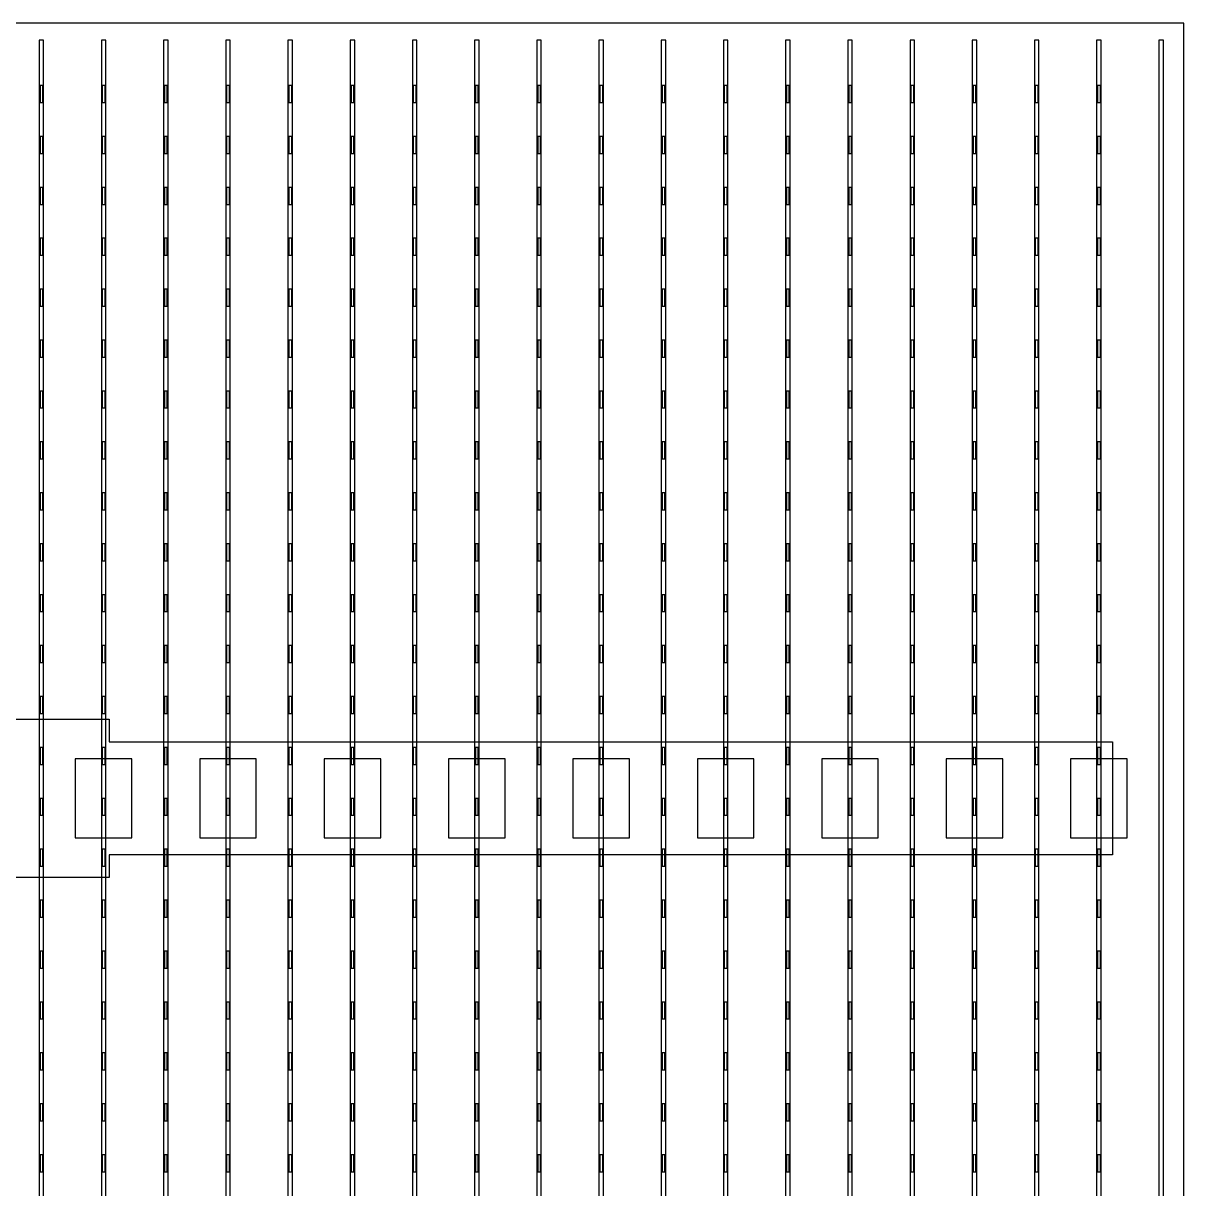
# Model space of a CAD drawing. Header units: millimetres. Extents: x -18 to 142, y -7 to 153.
# Drawn here: x 30.66 to 40.92, y 72.45 to 82.75 of the extents above; entities that cross this region are included whole.
import ezdxf

# ---------------------------------------------------------------- set-up
doc = ezdxf.new("R2010")
doc.units = ezdxf.units.MM
for name, color, linetype in [('BUSBARS', 3, 'Continuous'), ('CONTACT_PADS', 2, 'Continuous'), ('FINGERS', 1, 'Continuous'), ('INSULATION', 2, 'Continuous')]:
    doc.layers.add(name, color=color, linetype=linetype)

msp = doc.modelspace()

# ---------------------------------------------------------------- linework, layer by layer
at = {"layer": 'BUSBARS'}
msp.add_lwpolyline([(40.29, 76.4), (40.29, 75.4), (31.42, 75.4), (31.42, 75.2), (30.22, 75.2), (30.22, 75.4), (21.35, 75.4), (21.35, 76.4), (30.22, 76.4), (30.22, 76.6), (31.42, 76.6), (31.42, 76.4), (40.29, 76.4)], close=True, dxfattribs=at)
at = {"layer": 'CONTACT_PADS'}
for points in [[(30.833, 82.05), (30.833, 82.2), (30.808, 82.2), (30.808, 82.05), (30.833, 82.05)], [(31.383, 82.05), (31.383, 82.2), (31.358, 82.2), (31.358, 82.05), (31.383, 82.05)], [(31.933, 82.05), (31.933, 82.2), (31.908, 82.2), (31.908, 82.05), (31.933, 82.05)], [(32.483, 82.05), (32.483, 82.2), (32.458, 82.2), (32.458, 82.05), (32.483, 82.05)], [(33.033, 82.05), (33.033, 82.2), (33.008, 82.2), (33.008, 82.05), (33.033, 82.05)], [(33.583, 82.05), (33.583, 82.2), (33.558, 82.2), (33.558, 82.05), (33.583, 82.05)], [(34.133, 82.05), (34.133, 82.2), (34.108, 82.2), (34.108, 82.05), (34.133, 82.05)], [(34.683, 82.05), (34.683, 82.2), (34.658, 82.2), (34.658, 82.05), (34.683, 82.05)], [(35.233, 82.05), (35.233, 82.2), (35.208, 82.2), (35.208, 82.05), (35.233, 82.05)], [(35.783, 82.05), (35.783, 82.2), (35.758, 82.2), (35.758, 82.05), (35.783, 82.05)], [(36.333, 82.05), (36.333, 82.2), (36.308, 82.2), (36.308, 82.05), (36.333, 82.05)], [(36.883, 82.05), (36.883, 82.2), (36.858, 82.2), (36.858, 82.05), (36.883, 82.05)], [(37.433, 82.05), (37.433, 82.2), (37.408, 82.2), (37.408, 82.05), (37.433, 82.05)], [(37.983, 82.05), (37.983, 82.2), (37.958, 82.2), (37.958, 82.05), (37.983, 82.05)], [(38.533, 82.05), (38.533, 82.2), (38.508, 82.2), (38.508, 82.05), (38.533, 82.05)], [(39.083, 82.05), (39.083, 82.2), (39.058, 82.2), (39.058, 82.05), (39.083, 82.05)], [(39.633, 82.05), (39.633, 82.2), (39.608, 82.2), (39.608, 82.05), (39.633, 82.05)], [(40.183, 82.05), (40.183, 82.2), (40.158, 82.2), (40.158, 82.05), (40.183, 82.05)], [(30.833, 81.6), (30.833, 81.75), (30.808, 81.75), (30.808, 81.6), (30.833, 81.6)], [(31.383, 81.6), (31.383, 81.75), (31.358, 81.75), (31.358, 81.6), (31.383, 81.6)], [(31.933, 81.6), (31.933, 81.75), (31.908, 81.75), (31.908, 81.6), (31.933, 81.6)], [(32.483, 81.6), (32.483, 81.75), (32.458, 81.75), (32.458, 81.6), (32.483, 81.6)], [(33.033, 81.6), (33.033, 81.75), (33.008, 81.75), (33.008, 81.6), (33.033, 81.6)], [(33.583, 81.6), (33.583, 81.75), (33.558, 81.75), (33.558, 81.6), (33.583, 81.6)], [(34.133, 81.6), (34.133, 81.75), (34.108, 81.75), (34.108, 81.6), (34.133, 81.6)], [(34.683, 81.6), (34.683, 81.75), (34.658, 81.75), (34.658, 81.6), (34.683, 81.6)], [(35.233, 81.6), (35.233, 81.75), (35.208, 81.75), (35.208, 81.6), (35.233, 81.6)], [(35.783, 81.6), (35.783, 81.75), (35.758, 81.75), (35.758, 81.6), (35.783, 81.6)], [(36.333, 81.6), (36.333, 81.75), (36.308, 81.75), (36.308, 81.6), (36.333, 81.6)], [(36.883, 81.6), (36.883, 81.75), (36.858, 81.75), (36.858, 81.6), (36.883, 81.6)], [(37.433, 81.6), (37.433, 81.75), (37.408, 81.75), (37.408, 81.6), (37.433, 81.6)], [(37.983, 81.6), (37.983, 81.75), (37.958, 81.75), (37.958, 81.6), (37.983, 81.6)], [(38.533, 81.6), (38.533, 81.75), (38.508, 81.75), (38.508, 81.6), (38.533, 81.6)], [(39.083, 81.6), (39.083, 81.75), (39.058, 81.75), (39.058, 81.6), (39.083, 81.6)], [(39.633, 81.6), (39.633, 81.75), (39.608, 81.75), (39.608, 81.6), (39.633, 81.6)], [(40.183, 81.6), (40.183, 81.75), (40.158, 81.75), (40.158, 81.6), (40.183, 81.6)], [(30.833, 81.15), (30.833, 81.3), (30.808, 81.3), (30.808, 81.15), (30.833, 81.15)], [(31.383, 81.15), (31.383, 81.3), (31.358, 81.3), (31.358, 81.15), (31.383, 81.15)], [(31.933, 81.15), (31.933, 81.3), (31.908, 81.3), (31.908, 81.15), (31.933, 81.15)], [(32.483, 81.15), (32.483, 81.3), (32.458, 81.3), (32.458, 81.15), (32.483, 81.15)], [(33.033, 81.15), (33.033, 81.3), (33.008, 81.3), (33.008, 81.15), (33.033, 81.15)], [(33.583, 81.15), (33.583, 81.3), (33.558, 81.3), (33.558, 81.15), (33.583, 81.15)], [(34.133, 81.15), (34.133, 81.3), (34.108, 81.3), (34.108, 81.15), (34.133, 81.15)], [(34.683, 81.15), (34.683, 81.3), (34.658, 81.3), (34.658, 81.15), (34.683, 81.15)], [(35.233, 81.15), (35.233, 81.3), (35.208, 81.3), (35.208, 81.15), (35.233, 81.15)], [(35.783, 81.15), (35.783, 81.3), (35.758, 81.3), (35.758, 81.15), (35.783, 81.15)], [(36.333, 81.15), (36.333, 81.3), (36.308, 81.3), (36.308, 81.15), (36.333, 81.15)], [(36.883, 81.15), (36.883, 81.3), (36.858, 81.3), (36.858, 81.15), (36.883, 81.15)], [(37.433, 81.15), (37.433, 81.3), (37.408, 81.3), (37.408, 81.15), (37.433, 81.15)], [(37.983, 81.15), (37.983, 81.3), (37.958, 81.3), (37.958, 81.15), (37.983, 81.15)], [(38.533, 81.15), (38.533, 81.3), (38.508, 81.3), (38.508, 81.15), (38.533, 81.15)], [(39.083, 81.15), (39.083, 81.3), (39.058, 81.3), (39.058, 81.15), (39.083, 81.15)], [(39.633, 81.15), (39.633, 81.3), (39.608, 81.3), (39.608, 81.15), (39.633, 81.15)], [(40.183, 81.15), (40.183, 81.3), (40.158, 81.3), (40.158, 81.15), (40.183, 81.15)], [(30.833, 80.7), (30.833, 80.85), (30.808, 80.85), (30.808, 80.7), (30.833, 80.7)], [(31.383, 80.7), (31.383, 80.85), (31.358, 80.85), (31.358, 80.7), (31.383, 80.7)], [(31.933, 80.7), (31.933, 80.85), (31.908, 80.85), (31.908, 80.7), (31.933, 80.7)], [(32.483, 80.7), (32.483, 80.85), (32.458, 80.85), (32.458, 80.7), (32.483, 80.7)], [(33.033, 80.7), (33.033, 80.85), (33.008, 80.85), (33.008, 80.7), (33.033, 80.7)], [(33.583, 80.7), (33.583, 80.85), (33.558, 80.85), (33.558, 80.7), (33.583, 80.7)], [(34.133, 80.7), (34.133, 80.85), (34.108, 80.85), (34.108, 80.7), (34.133, 80.7)], [(34.683, 80.7), (34.683, 80.85), (34.658, 80.85), (34.658, 80.7), (34.683, 80.7)], [(35.233, 80.7), (35.233, 80.85), (35.208, 80.85), (35.208, 80.7), (35.233, 80.7)], [(35.783, 80.7), (35.783, 80.85), (35.758, 80.85), (35.758, 80.7), (35.783, 80.7)], [(36.333, 80.7), (36.333, 80.85), (36.308, 80.85), (36.308, 80.7), (36.333, 80.7)], [(36.883, 80.7), (36.883, 80.85), (36.858, 80.85), (36.858, 80.7), (36.883, 80.7)], [(37.433, 80.7), (37.433, 80.85), (37.408, 80.85), (37.408, 80.7), (37.433, 80.7)], [(37.983, 80.7), (37.983, 80.85), (37.958, 80.85), (37.958, 80.7), (37.983, 80.7)], [(38.533, 80.7), (38.533, 80.85), (38.508, 80.85), (38.508, 80.7), (38.533, 80.7)], [(39.083, 80.7), (39.083, 80.85), (39.058, 80.85), (39.058, 80.7), (39.083, 80.7)], [(39.633, 80.7), (39.633, 80.85), (39.608, 80.85), (39.608, 80.7), (39.633, 80.7)], [(40.183, 80.7), (40.183, 80.85), (40.158, 80.85), (40.158, 80.7), (40.183, 80.7)], [(30.833, 80.25), (30.833, 80.4), (30.808, 80.4), (30.808, 80.25), (30.833, 80.25)], [(31.383, 80.25), (31.383, 80.4), (31.358, 80.4), (31.358, 80.25), (31.383, 80.25)], [(31.933, 80.25), (31.933, 80.4), (31.908, 80.4), (31.908, 80.25), (31.933, 80.25)], [(32.483, 80.25), (32.483, 80.4), (32.458, 80.4), (32.458, 80.25), (32.483, 80.25)], [(33.033, 80.25), (33.033, 80.4), (33.008, 80.4), (33.008, 80.25), (33.033, 80.25)], [(33.583, 80.25), (33.583, 80.4), (33.558, 80.4), (33.558, 80.25), (33.583, 80.25)], [(34.133, 80.25), (34.133, 80.4), (34.108, 80.4), (34.108, 80.25), (34.133, 80.25)], [(34.683, 80.25), (34.683, 80.4), (34.658, 80.4), (34.658, 80.25), (34.683, 80.25)], [(35.233, 80.25), (35.233, 80.4), (35.208, 80.4), (35.208, 80.25), (35.233, 80.25)], [(35.783, 80.25), (35.783, 80.4), (35.758, 80.4), (35.758, 80.25), (35.783, 80.25)], [(36.333, 80.25), (36.333, 80.4), (36.308, 80.4), (36.308, 80.25), (36.333, 80.25)], [(36.883, 80.25), (36.883, 80.4), (36.858, 80.4), (36.858, 80.25), (36.883, 80.25)], [(37.433, 80.25), (37.433, 80.4), (37.408, 80.4), (37.408, 80.25), (37.433, 80.25)], [(37.983, 80.25), (37.983, 80.4), (37.958, 80.4), (37.958, 80.25), (37.983, 80.25)], [(38.533, 80.25), (38.533, 80.4), (38.508, 80.4), (38.508, 80.25), (38.533, 80.25)], [(39.083, 80.25), (39.083, 80.4), (39.058, 80.4), (39.058, 80.25), (39.083, 80.25)], [(39.633, 80.25), (39.633, 80.4), (39.608, 80.4), (39.608, 80.25), (39.633, 80.25)], [(40.183, 80.25), (40.183, 80.4), (40.158, 80.4), (40.158, 80.25), (40.183, 80.25)], [(30.833, 79.8), (30.833, 79.95), (30.808, 79.95), (30.808, 79.8), (30.833, 79.8)], [(31.383, 79.8), (31.383, 79.95), (31.358, 79.95), (31.358, 79.8), (31.383, 79.8)], [(31.933, 79.8), (31.933, 79.95), (31.908, 79.95), (31.908, 79.8), (31.933, 79.8)], [(32.483, 79.8), (32.483, 79.95), (32.458, 79.95), (32.458, 79.8), (32.483, 79.8)], [(33.033, 79.8), (33.033, 79.95), (33.008, 79.95), (33.008, 79.8), (33.033, 79.8)], [(33.583, 79.8), (33.583, 79.95), (33.558, 79.95), (33.558, 79.8), (33.583, 79.8)], [(34.133, 79.8), (34.133, 79.95), (34.108, 79.95), (34.108, 79.8), (34.133, 79.8)], [(34.683, 79.8), (34.683, 79.95), (34.658, 79.95), (34.658, 79.8), (34.683, 79.8)], [(35.233, 79.8), (35.233, 79.95), (35.208, 79.95), (35.208, 79.8), (35.233, 79.8)], [(35.783, 79.8), (35.783, 79.95), (35.758, 79.95), (35.758, 79.8), (35.783, 79.8)], [(36.333, 79.8), (36.333, 79.95), (36.308, 79.95), (36.308, 79.8), (36.333, 79.8)], [(36.883, 79.8), (36.883, 79.95), (36.858, 79.95), (36.858, 79.8), (36.883, 79.8)], [(37.433, 79.8), (37.433, 79.95), (37.408, 79.95), (37.408, 79.8), (37.433, 79.8)], [(37.983, 79.8), (37.983, 79.95), (37.958, 79.95), (37.958, 79.8), (37.983, 79.8)], [(38.533, 79.8), (38.533, 79.95), (38.508, 79.95), (38.508, 79.8), (38.533, 79.8)], [(39.083, 79.8), (39.083, 79.95), (39.058, 79.95), (39.058, 79.8), (39.083, 79.8)], [(39.633, 79.8), (39.633, 79.95), (39.608, 79.95), (39.608, 79.8), (39.633, 79.8)], [(40.183, 79.8), (40.183, 79.95), (40.158, 79.95), (40.158, 79.8), (40.183, 79.8)], [(30.833, 79.35), (30.833, 79.5), (30.808, 79.5), (30.808, 79.35), (30.833, 79.35)], [(31.383, 79.35), (31.383, 79.5), (31.358, 79.5), (31.358, 79.35), (31.383, 79.35)], [(31.933, 79.35), (31.933, 79.5), (31.908, 79.5), (31.908, 79.35), (31.933, 79.35)], [(32.483, 79.35), (32.483, 79.5), (32.458, 79.5), (32.458, 79.35), (32.483, 79.35)], [(33.033, 79.35), (33.033, 79.5), (33.008, 79.5), (33.008, 79.35), (33.033, 79.35)], [(33.583, 79.35), (33.583, 79.5), (33.558, 79.5), (33.558, 79.35), (33.583, 79.35)], [(34.133, 79.35), (34.133, 79.5), (34.108, 79.5), (34.108, 79.35), (34.133, 79.35)], [(34.683, 79.35), (34.683, 79.5), (34.658, 79.5), (34.658, 79.35), (34.683, 79.35)], [(35.233, 79.35), (35.233, 79.5), (35.208, 79.5), (35.208, 79.35), (35.233, 79.35)], [(35.783, 79.35), (35.783, 79.5), (35.758, 79.5), (35.758, 79.35), (35.783, 79.35)], [(36.333, 79.35), (36.333, 79.5), (36.308, 79.5), (36.308, 79.35), (36.333, 79.35)], [(36.883, 79.35), (36.883, 79.5), (36.858, 79.5), (36.858, 79.35), (36.883, 79.35)], [(37.433, 79.35), (37.433, 79.5), (37.408, 79.5), (37.408, 79.35), (37.433, 79.35)], [(37.983, 79.35), (37.983, 79.5), (37.958, 79.5), (37.958, 79.35), (37.983, 79.35)], [(38.533, 79.35), (38.533, 79.5), (38.508, 79.5), (38.508, 79.35), (38.533, 79.35)], [(39.083, 79.35), (39.083, 79.5), (39.058, 79.5), (39.058, 79.35), (39.083, 79.35)], [(39.633, 79.35), (39.633, 79.5), (39.608, 79.5), (39.608, 79.35), (39.633, 79.35)], [(40.183, 79.35), (40.183, 79.5), (40.158, 79.5), (40.158, 79.35), (40.183, 79.35)], [(30.833, 78.9), (30.833, 79.05), (30.808, 79.05), (30.808, 78.9), (30.833, 78.9)], [(31.383, 78.9), (31.383, 79.05), (31.358, 79.05), (31.358, 78.9), (31.383, 78.9)], [(31.933, 78.9), (31.933, 79.05), (31.908, 79.05), (31.908, 78.9), (31.933, 78.9)], [(32.483, 78.9), (32.483, 79.05), (32.458, 79.05), (32.458, 78.9), (32.483, 78.9)], [(33.033, 78.9), (33.033, 79.05), (33.008, 79.05), (33.008, 78.9), (33.033, 78.9)], [(33.583, 78.9), (33.583, 79.05), (33.558, 79.05), (33.558, 78.9), (33.583, 78.9)], [(34.133, 78.9), (34.133, 79.05), (34.108, 79.05), (34.108, 78.9), (34.133, 78.9)], [(34.683, 78.9), (34.683, 79.05), (34.658, 79.05), (34.658, 78.9), (34.683, 78.9)], [(35.233, 78.9), (35.233, 79.05), (35.208, 79.05), (35.208, 78.9), (35.233, 78.9)], [(35.783, 78.9), (35.783, 79.05), (35.758, 79.05), (35.758, 78.9), (35.783, 78.9)], [(36.333, 78.9), (36.333, 79.05), (36.308, 79.05), (36.308, 78.9), (36.333, 78.9)], [(36.883, 78.9), (36.883, 79.05), (36.858, 79.05), (36.858, 78.9), (36.883, 78.9)], [(37.433, 78.9), (37.433, 79.05), (37.408, 79.05), (37.408, 78.9), (37.433, 78.9)], [(37.983, 78.9), (37.983, 79.05), (37.958, 79.05), (37.958, 78.9), (37.983, 78.9)], [(38.533, 78.9), (38.533, 79.05), (38.508, 79.05), (38.508, 78.9), (38.533, 78.9)], [(39.083, 78.9), (39.083, 79.05), (39.058, 79.05), (39.058, 78.9), (39.083, 78.9)], [(39.633, 78.9), (39.633, 79.05), (39.608, 79.05), (39.608, 78.9), (39.633, 78.9)], [(40.183, 78.9), (40.183, 79.05), (40.158, 79.05), (40.158, 78.9), (40.183, 78.9)], [(30.833, 78.45), (30.833, 78.6), (30.808, 78.6), (30.808, 78.45), (30.833, 78.45)], [(31.383, 78.45), (31.383, 78.6), (31.358, 78.6), (31.358, 78.45), (31.383, 78.45)], [(31.933, 78.45), (31.933, 78.6), (31.908, 78.6), (31.908, 78.45), (31.933, 78.45)], [(32.483, 78.45), (32.483, 78.6), (32.458, 78.6), (32.458, 78.45), (32.483, 78.45)], [(33.033, 78.45), (33.033, 78.6), (33.008, 78.6), (33.008, 78.45), (33.033, 78.45)], [(33.583, 78.45), (33.583, 78.6), (33.558, 78.6), (33.558, 78.45), (33.583, 78.45)], [(34.133, 78.45), (34.133, 78.6), (34.108, 78.6), (34.108, 78.45), (34.133, 78.45)], [(34.683, 78.45), (34.683, 78.6), (34.658, 78.6), (34.658, 78.45), (34.683, 78.45)], [(35.233, 78.45), (35.233, 78.6), (35.208, 78.6), (35.208, 78.45), (35.233, 78.45)], [(35.783, 78.45), (35.783, 78.6), (35.758, 78.6), (35.758, 78.45), (35.783, 78.45)], [(36.333, 78.45), (36.333, 78.6), (36.308, 78.6), (36.308, 78.45), (36.333, 78.45)], [(36.883, 78.45), (36.883, 78.6), (36.858, 78.6), (36.858, 78.45), (36.883, 78.45)], [(37.433, 78.45), (37.433, 78.6), (37.408, 78.6), (37.408, 78.45), (37.433, 78.45)], [(37.983, 78.45), (37.983, 78.6), (37.958, 78.6), (37.958, 78.45), (37.983, 78.45)], [(38.533, 78.45), (38.533, 78.6), (38.508, 78.6), (38.508, 78.45), (38.533, 78.45)], [(39.083, 78.45), (39.083, 78.6), (39.058, 78.6), (39.058, 78.45), (39.083, 78.45)], [(39.633, 78.45), (39.633, 78.6), (39.608, 78.6), (39.608, 78.45), (39.633, 78.45)], [(40.183, 78.45), (40.183, 78.6), (40.158, 78.6), (40.158, 78.45), (40.183, 78.45)], [(30.833, 78), (30.833, 78.15), (30.808, 78.15), (30.808, 78), (30.833, 78)], [(31.383, 78), (31.383, 78.15), (31.358, 78.15), (31.358, 78), (31.383, 78)], [(31.933, 78), (31.933, 78.15), (31.908, 78.15), (31.908, 78), (31.933, 78)], [(32.483, 78), (32.483, 78.15), (32.458, 78.15), (32.458, 78), (32.483, 78)], [(33.033, 78), (33.033, 78.15), (33.008, 78.15), (33.008, 78), (33.033, 78)], [(33.583, 78), (33.583, 78.15), (33.558, 78.15), (33.558, 78), (33.583, 78)], [(34.133, 78), (34.133, 78.15), (34.108, 78.15), (34.108, 78), (34.133, 78)], [(34.683, 78), (34.683, 78.15), (34.658, 78.15), (34.658, 78), (34.683, 78)], [(35.233, 78), (35.233, 78.15), (35.208, 78.15), (35.208, 78), (35.233, 78)], [(35.783, 78), (35.783, 78.15), (35.758, 78.15), (35.758, 78), (35.783, 78)], [(36.333, 78), (36.333, 78.15), (36.308, 78.15), (36.308, 78), (36.333, 78)], [(36.883, 78), (36.883, 78.15), (36.858, 78.15), (36.858, 78), (36.883, 78)], [(37.433, 78), (37.433, 78.15), (37.408, 78.15), (37.408, 78), (37.433, 78)], [(37.983, 78), (37.983, 78.15), (37.958, 78.15), (37.958, 78), (37.983, 78)], [(38.533, 78), (38.533, 78.15), (38.508, 78.15), (38.508, 78), (38.533, 78)], [(39.083, 78), (39.083, 78.15), (39.058, 78.15), (39.058, 78), (39.083, 78)], [(39.633, 78), (39.633, 78.15), (39.608, 78.15), (39.608, 78), (39.633, 78)], [(40.183, 78), (40.183, 78.15), (40.158, 78.15), (40.158, 78), (40.183, 78)], [(30.833, 77.55), (30.833, 77.7), (30.808, 77.7), (30.808, 77.55), (30.833, 77.55)], [(31.383, 77.55), (31.383, 77.7), (31.358, 77.7), (31.358, 77.55), (31.383, 77.55)], [(31.933, 77.55), (31.933, 77.7), (31.908, 77.7), (31.908, 77.55), (31.933, 77.55)], [(32.483, 77.55), (32.483, 77.7), (32.458, 77.7), (32.458, 77.55), (32.483, 77.55)], [(33.033, 77.55), (33.033, 77.7), (33.008, 77.7), (33.008, 77.55), (33.033, 77.55)], [(33.583, 77.55), (33.583, 77.7), (33.558, 77.7), (33.558, 77.55), (33.583, 77.55)], [(34.133, 77.55), (34.133, 77.7), (34.108, 77.7), (34.108, 77.55), (34.133, 77.55)], [(34.683, 77.55), (34.683, 77.7), (34.658, 77.7), (34.658, 77.55), (34.683, 77.55)], [(35.233, 77.55), (35.233, 77.7), (35.208, 77.7), (35.208, 77.55), (35.233, 77.55)], [(35.783, 77.55), (35.783, 77.7), (35.758, 77.7), (35.758, 77.55), (35.783, 77.55)], [(36.333, 77.55), (36.333, 77.7), (36.308, 77.7), (36.308, 77.55), (36.333, 77.55)], [(36.883, 77.55), (36.883, 77.7), (36.858, 77.7), (36.858, 77.55), (36.883, 77.55)], [(37.433, 77.55), (37.433, 77.7), (37.408, 77.7), (37.408, 77.55), (37.433, 77.55)], [(37.983, 77.55), (37.983, 77.7), (37.958, 77.7), (37.958, 77.55), (37.983, 77.55)], [(38.533, 77.55), (38.533, 77.7), (38.508, 77.7), (38.508, 77.55), (38.533, 77.55)], [(39.083, 77.55), (39.083, 77.7), (39.058, 77.7), (39.058, 77.55), (39.083, 77.55)], [(39.633, 77.55), (39.633, 77.7), (39.608, 77.7), (39.608, 77.55), (39.633, 77.55)], [(40.183, 77.55), (40.183, 77.7), (40.158, 77.7), (40.158, 77.55), (40.183, 77.55)], [(30.833, 77.1), (30.833, 77.25), (30.808, 77.25), (30.808, 77.1), (30.833, 77.1)], [(31.383, 77.1), (31.383, 77.25), (31.358, 77.25), (31.358, 77.1), (31.383, 77.1)], [(31.933, 77.1), (31.933, 77.25), (31.908, 77.25), (31.908, 77.1), (31.933, 77.1)], [(32.483, 77.1), (32.483, 77.25), (32.458, 77.25), (32.458, 77.1), (32.483, 77.1)], [(33.033, 77.1), (33.033, 77.25), (33.008, 77.25), (33.008, 77.1), (33.033, 77.1)], [(33.583, 77.1), (33.583, 77.25), (33.558, 77.25), (33.558, 77.1), (33.583, 77.1)], [(34.133, 77.1), (34.133, 77.25), (34.108, 77.25), (34.108, 77.1), (34.133, 77.1)], [(34.683, 77.1), (34.683, 77.25), (34.658, 77.25), (34.658, 77.1), (34.683, 77.1)], [(35.233, 77.1), (35.233, 77.25), (35.208, 77.25), (35.208, 77.1), (35.233, 77.1)], [(35.783, 77.1), (35.783, 77.25), (35.758, 77.25), (35.758, 77.1), (35.783, 77.1)], [(36.333, 77.1), (36.333, 77.25), (36.308, 77.25), (36.308, 77.1), (36.333, 77.1)], [(36.883, 77.1), (36.883, 77.25), (36.858, 77.25), (36.858, 77.1), (36.883, 77.1)], [(37.433, 77.1), (37.433, 77.25), (37.408, 77.25), (37.408, 77.1), (37.433, 77.1)], [(37.983, 77.1), (37.983, 77.25), (37.958, 77.25), (37.958, 77.1), (37.983, 77.1)], [(38.533, 77.1), (38.533, 77.25), (38.508, 77.25), (38.508, 77.1), (38.533, 77.1)], [(39.083, 77.1), (39.083, 77.25), (39.058, 77.25), (39.058, 77.1), (39.083, 77.1)], [(39.633, 77.1), (39.633, 77.25), (39.608, 77.25), (39.608, 77.1), (39.633, 77.1)], [(40.183, 77.1), (40.183, 77.25), (40.158, 77.25), (40.158, 77.1), (40.183, 77.1)], [(30.833, 76.65), (30.833, 76.8), (30.808, 76.8), (30.808, 76.65), (30.833, 76.65)], [(31.383, 76.65), (31.383, 76.8), (31.358, 76.8), (31.358, 76.65), (31.383, 76.65)], [(31.933, 76.65), (31.933, 76.8), (31.908, 76.8), (31.908, 76.65), (31.933, 76.65)], [(32.483, 76.65), (32.483, 76.8), (32.458, 76.8), (32.458, 76.65), (32.483, 76.65)], [(33.033, 76.65), (33.033, 76.8), (33.008, 76.8), (33.008, 76.65), (33.033, 76.65)], [(33.583, 76.65), (33.583, 76.8), (33.558, 76.8), (33.558, 76.65), (33.583, 76.65)], [(34.133, 76.65), (34.133, 76.8), (34.108, 76.8), (34.108, 76.65), (34.133, 76.65)], [(34.683, 76.65), (34.683, 76.8), (34.658, 76.8), (34.658, 76.65), (34.683, 76.65)], [(35.233, 76.65), (35.233, 76.8), (35.208, 76.8), (35.208, 76.65), (35.233, 76.65)], [(35.783, 76.65), (35.783, 76.8), (35.758, 76.8), (35.758, 76.65), (35.783, 76.65)], [(36.333, 76.65), (36.333, 76.8), (36.308, 76.8), (36.308, 76.65), (36.333, 76.65)], [(36.883, 76.65), (36.883, 76.8), (36.858, 76.8), (36.858, 76.65), (36.883, 76.65)], [(37.433, 76.65), (37.433, 76.8), (37.408, 76.8), (37.408, 76.65), (37.433, 76.65)], [(37.983, 76.65), (37.983, 76.8), (37.958, 76.8), (37.958, 76.65), (37.983, 76.65)], [(38.533, 76.65), (38.533, 76.8), (38.508, 76.8), (38.508, 76.65), (38.533, 76.65)], [(39.083, 76.65), (39.083, 76.8), (39.058, 76.8), (39.058, 76.65), (39.083, 76.65)], [(39.633, 76.65), (39.633, 76.8), (39.608, 76.8), (39.608, 76.65), (39.633, 76.65)], [(40.183, 76.65), (40.183, 76.8), (40.158, 76.8), (40.158, 76.65), (40.183, 76.65)], [(30.833, 76.2), (30.833, 76.35), (30.808, 76.35), (30.808, 76.2), (30.833, 76.2)], [(31.383, 76.2), (31.383, 76.35), (31.358, 76.35), (31.358, 76.2), (31.383, 76.2)], [(31.933, 76.2), (31.933, 76.35), (31.908, 76.35), (31.908, 76.2), (31.933, 76.2)], [(32.483, 76.2), (32.483, 76.35), (32.458, 76.35), (32.458, 76.2), (32.483, 76.2)], [(33.033, 76.2), (33.033, 76.35), (33.008, 76.35), (33.008, 76.2), (33.033, 76.2)], [(33.583, 76.2), (33.583, 76.35), (33.558, 76.35), (33.558, 76.2), (33.583, 76.2)], [(34.133, 76.2), (34.133, 76.35), (34.108, 76.35), (34.108, 76.2), (34.133, 76.2)], [(34.683, 76.2), (34.683, 76.35), (34.658, 76.35), (34.658, 76.2), (34.683, 76.2)], [(35.233, 76.2), (35.233, 76.35), (35.208, 76.35), (35.208, 76.2), (35.233, 76.2)], [(35.783, 76.2), (35.783, 76.35), (35.758, 76.35), (35.758, 76.2), (35.783, 76.2)], [(36.333, 76.2), (36.333, 76.35), (36.308, 76.35), (36.308, 76.2), (36.333, 76.2)], [(36.883, 76.2), (36.883, 76.35), (36.858, 76.35), (36.858, 76.2), (36.883, 76.2)], [(37.433, 76.2), (37.433, 76.35), (37.408, 76.35), (37.408, 76.2), (37.433, 76.2)], [(37.983, 76.2), (37.983, 76.35), (37.958, 76.35), (37.958, 76.2), (37.983, 76.2)], [(38.533, 76.2), (38.533, 76.35), (38.508, 76.35), (38.508, 76.2), (38.533, 76.2)], [(39.083, 76.2), (39.083, 76.35), (39.058, 76.35), (39.058, 76.2), (39.083, 76.2)], [(39.633, 76.2), (39.633, 76.35), (39.608, 76.35), (39.608, 76.2), (39.633, 76.2)], [(40.183, 76.2), (40.183, 76.35), (40.158, 76.35), (40.158, 76.2), (40.183, 76.2)], [(30.833, 75.75), (30.833, 75.9), (30.808, 75.9), (30.808, 75.75), (30.833, 75.75)], [(31.383, 75.75), (31.383, 75.9), (31.358, 75.9), (31.358, 75.75), (31.383, 75.75)], [(31.933, 75.75), (31.933, 75.9), (31.908, 75.9), (31.908, 75.75), (31.933, 75.75)], [(32.483, 75.75), (32.483, 75.9), (32.458, 75.9), (32.458, 75.75), (32.483, 75.75)], [(33.033, 75.75), (33.033, 75.9), (33.008, 75.9), (33.008, 75.75), (33.033, 75.75)], [(33.583, 75.75), (33.583, 75.9), (33.558, 75.9), (33.558, 75.75), (33.583, 75.75)], [(34.133, 75.75), (34.133, 75.9), (34.108, 75.9), (34.108, 75.75), (34.133, 75.75)], [(34.683, 75.75), (34.683, 75.9), (34.658, 75.9), (34.658, 75.75), (34.683, 75.75)], [(35.233, 75.75), (35.233, 75.9), (35.208, 75.9), (35.208, 75.75), (35.233, 75.75)], [(35.783, 75.75), (35.783, 75.9), (35.758, 75.9), (35.758, 75.75), (35.783, 75.75)], [(36.333, 75.75), (36.333, 75.9), (36.308, 75.9), (36.308, 75.75), (36.333, 75.75)], [(36.883, 75.75), (36.883, 75.9), (36.858, 75.9), (36.858, 75.75), (36.883, 75.75)], [(37.433, 75.75), (37.433, 75.9), (37.408, 75.9), (37.408, 75.75), (37.433, 75.75)], [(37.983, 75.75), (37.983, 75.9), (37.958, 75.9), (37.958, 75.75), (37.983, 75.75)], [(38.533, 75.75), (38.533, 75.9), (38.508, 75.9), (38.508, 75.75), (38.533, 75.75)], [(39.083, 75.75), (39.083, 75.9), (39.058, 75.9), (39.058, 75.75), (39.083, 75.75)], [(39.633, 75.75), (39.633, 75.9), (39.608, 75.9), (39.608, 75.75), (39.633, 75.75)], [(40.183, 75.75), (40.183, 75.9), (40.158, 75.9), (40.158, 75.75), (40.183, 75.75)], [(30.833, 75.3), (30.833, 75.45), (30.808, 75.45), (30.808, 75.3), (30.833, 75.3)], [(31.383, 75.3), (31.383, 75.45), (31.358, 75.45), (31.358, 75.3), (31.383, 75.3)], [(31.933, 75.3), (31.933, 75.45), (31.908, 75.45), (31.908, 75.3), (31.933, 75.3)], [(32.483, 75.3), (32.483, 75.45), (32.458, 75.45), (32.458, 75.3), (32.483, 75.3)], [(33.033, 75.3), (33.033, 75.45), (33.008, 75.45), (33.008, 75.3), (33.033, 75.3)], [(33.583, 75.3), (33.583, 75.45), (33.558, 75.45), (33.558, 75.3), (33.583, 75.3)], [(34.133, 75.3), (34.133, 75.45), (34.108, 75.45), (34.108, 75.3), (34.133, 75.3)], [(34.683, 75.3), (34.683, 75.45), (34.658, 75.45), (34.658, 75.3), (34.683, 75.3)], [(35.233, 75.3), (35.233, 75.45), (35.208, 75.45), (35.208, 75.3), (35.233, 75.3)], [(35.783, 75.3), (35.783, 75.45), (35.758, 75.45), (35.758, 75.3), (35.783, 75.3)], [(36.333, 75.3), (36.333, 75.45), (36.308, 75.45), (36.308, 75.3), (36.333, 75.3)], [(36.883, 75.3), (36.883, 75.45), (36.858, 75.45), (36.858, 75.3), (36.883, 75.3)], [(37.433, 75.3), (37.433, 75.45), (37.408, 75.45), (37.408, 75.3), (37.433, 75.3)], [(37.983, 75.3), (37.983, 75.45), (37.958, 75.45), (37.958, 75.3), (37.983, 75.3)], [(38.533, 75.3), (38.533, 75.45), (38.508, 75.45), (38.508, 75.3), (38.533, 75.3)], [(39.083, 75.3), (39.083, 75.45), (39.058, 75.45), (39.058, 75.3), (39.083, 75.3)], [(39.633, 75.3), (39.633, 75.45), (39.608, 75.45), (39.608, 75.3), (39.633, 75.3)], [(40.183, 75.3), (40.183, 75.45), (40.158, 75.45), (40.158, 75.3), (40.183, 75.3)], [(30.833, 74.85), (30.833, 75), (30.808, 75), (30.808, 74.85), (30.833, 74.85)], [(31.383, 74.85), (31.383, 75), (31.358, 75), (31.358, 74.85), (31.383, 74.85)], [(31.933, 74.85), (31.933, 75), (31.908, 75), (31.908, 74.85), (31.933, 74.85)], [(32.483, 74.85), (32.483, 75), (32.458, 75), (32.458, 74.85), (32.483, 74.85)], [(33.033, 74.85), (33.033, 75), (33.008, 75), (33.008, 74.85), (33.033, 74.85)], [(33.583, 74.85), (33.583, 75), (33.558, 75), (33.558, 74.85), (33.583, 74.85)], [(34.133, 74.85), (34.133, 75), (34.108, 75), (34.108, 74.85), (34.133, 74.85)], [(34.683, 74.85), (34.683, 75), (34.658, 75), (34.658, 74.85), (34.683, 74.85)], [(35.233, 74.85), (35.233, 75), (35.208, 75), (35.208, 74.85), (35.233, 74.85)], [(35.783, 74.85), (35.783, 75), (35.758, 75), (35.758, 74.85), (35.783, 74.85)], [(36.333, 74.85), (36.333, 75), (36.308, 75), (36.308, 74.85), (36.333, 74.85)], [(36.883, 74.85), (36.883, 75), (36.858, 75), (36.858, 74.85), (36.883, 74.85)], [(37.433, 74.85), (37.433, 75), (37.408, 75), (37.408, 74.85), (37.433, 74.85)], [(37.983, 74.85), (37.983, 75), (37.958, 75), (37.958, 74.85), (37.983, 74.85)], [(38.533, 74.85), (38.533, 75), (38.508, 75), (38.508, 74.85), (38.533, 74.85)], [(39.083, 74.85), (39.083, 75), (39.058, 75), (39.058, 74.85), (39.083, 74.85)], [(39.633, 74.85), (39.633, 75), (39.608, 75), (39.608, 74.85), (39.633, 74.85)], [(40.183, 74.85), (40.183, 75), (40.158, 75), (40.158, 74.85), (40.183, 74.85)], [(30.833, 74.4), (30.833, 74.55), (30.808, 74.55), (30.808, 74.4), (30.833, 74.4)], [(31.383, 74.4), (31.383, 74.55), (31.358, 74.55), (31.358, 74.4), (31.383, 74.4)], [(31.933, 74.4), (31.933, 74.55), (31.908, 74.55), (31.908, 74.4), (31.933, 74.4)], [(32.483, 74.4), (32.483, 74.55), (32.458, 74.55), (32.458, 74.4), (32.483, 74.4)], [(33.033, 74.4), (33.033, 74.55), (33.008, 74.55), (33.008, 74.4), (33.033, 74.4)], [(33.583, 74.4), (33.583, 74.55), (33.558, 74.55), (33.558, 74.4), (33.583, 74.4)], [(34.133, 74.4), (34.133, 74.55), (34.108, 74.55), (34.108, 74.4), (34.133, 74.4)], [(34.683, 74.4), (34.683, 74.55), (34.658, 74.55), (34.658, 74.4), (34.683, 74.4)], [(35.233, 74.4), (35.233, 74.55), (35.208, 74.55), (35.208, 74.4), (35.233, 74.4)], [(35.783, 74.4), (35.783, 74.55), (35.758, 74.55), (35.758, 74.4), (35.783, 74.4)], [(36.333, 74.4), (36.333, 74.55), (36.308, 74.55), (36.308, 74.4), (36.333, 74.4)], [(36.883, 74.4), (36.883, 74.55), (36.858, 74.55), (36.858, 74.4), (36.883, 74.4)], [(37.433, 74.4), (37.433, 74.55), (37.408, 74.55), (37.408, 74.4), (37.433, 74.4)], [(37.983, 74.4), (37.983, 74.55), (37.958, 74.55), (37.958, 74.4), (37.983, 74.4)], [(38.533, 74.4), (38.533, 74.55), (38.508, 74.55), (38.508, 74.4), (38.533, 74.4)], [(39.083, 74.4), (39.083, 74.55), (39.058, 74.55), (39.058, 74.4), (39.083, 74.4)], [(39.633, 74.4), (39.633, 74.55), (39.608, 74.55), (39.608, 74.4), (39.633, 74.4)], [(40.183, 74.4), (40.183, 74.55), (40.158, 74.55), (40.158, 74.4), (40.183, 74.4)], [(30.833, 73.95), (30.833, 74.1), (30.808, 74.1), (30.808, 73.95), (30.833, 73.95)], [(31.383, 73.95), (31.383, 74.1), (31.358, 74.1), (31.358, 73.95), (31.383, 73.95)], [(31.933, 73.95), (31.933, 74.1), (31.908, 74.1), (31.908, 73.95), (31.933, 73.95)], [(32.483, 73.95), (32.483, 74.1), (32.458, 74.1), (32.458, 73.95), (32.483, 73.95)], [(33.033, 73.95), (33.033, 74.1), (33.008, 74.1), (33.008, 73.95), (33.033, 73.95)], [(33.583, 73.95), (33.583, 74.1), (33.558, 74.1), (33.558, 73.95), (33.583, 73.95)], [(34.133, 73.95), (34.133, 74.1), (34.108, 74.1), (34.108, 73.95), (34.133, 73.95)], [(34.683, 73.95), (34.683, 74.1), (34.658, 74.1), (34.658, 73.95), (34.683, 73.95)], [(35.233, 73.95), (35.233, 74.1), (35.208, 74.1), (35.208, 73.95), (35.233, 73.95)], [(35.783, 73.95), (35.783, 74.1), (35.758, 74.1), (35.758, 73.95), (35.783, 73.95)], [(36.333, 73.95), (36.333, 74.1), (36.308, 74.1), (36.308, 73.95), (36.333, 73.95)], [(36.883, 73.95), (36.883, 74.1), (36.858, 74.1), (36.858, 73.95), (36.883, 73.95)], [(37.433, 73.95), (37.433, 74.1), (37.408, 74.1), (37.408, 73.95), (37.433, 73.95)], [(37.983, 73.95), (37.983, 74.1), (37.958, 74.1), (37.958, 73.95), (37.983, 73.95)], [(38.533, 73.95), (38.533, 74.1), (38.508, 74.1), (38.508, 73.95), (38.533, 73.95)], [(39.083, 73.95), (39.083, 74.1), (39.058, 74.1), (39.058, 73.95), (39.083, 73.95)], [(39.633, 73.95), (39.633, 74.1), (39.608, 74.1), (39.608, 73.95), (39.633, 73.95)], [(40.183, 73.95), (40.183, 74.1), (40.158, 74.1), (40.158, 73.95), (40.183, 73.95)], [(30.833, 73.5), (30.833, 73.65), (30.808, 73.65), (30.808, 73.5), (30.833, 73.5)], [(31.383, 73.5), (31.383, 73.65), (31.358, 73.65), (31.358, 73.5), (31.383, 73.5)], [(31.933, 73.5), (31.933, 73.65), (31.908, 73.65), (31.908, 73.5), (31.933, 73.5)], [(32.483, 73.5), (32.483, 73.65), (32.458, 73.65), (32.458, 73.5), (32.483, 73.5)], [(33.033, 73.5), (33.033, 73.65), (33.008, 73.65), (33.008, 73.5), (33.033, 73.5)], [(33.583, 73.5), (33.583, 73.65), (33.558, 73.65), (33.558, 73.5), (33.583, 73.5)], [(34.133, 73.5), (34.133, 73.65), (34.108, 73.65), (34.108, 73.5), (34.133, 73.5)], [(34.683, 73.5), (34.683, 73.65), (34.658, 73.65), (34.658, 73.5), (34.683, 73.5)], [(35.233, 73.5), (35.233, 73.65), (35.208, 73.65), (35.208, 73.5), (35.233, 73.5)], [(35.783, 73.5), (35.783, 73.65), (35.758, 73.65), (35.758, 73.5), (35.783, 73.5)], [(36.333, 73.5), (36.333, 73.65), (36.308, 73.65), (36.308, 73.5), (36.333, 73.5)], [(36.883, 73.5), (36.883, 73.65), (36.858, 73.65), (36.858, 73.5), (36.883, 73.5)], [(37.433, 73.5), (37.433, 73.65), (37.408, 73.65), (37.408, 73.5), (37.433, 73.5)], [(37.983, 73.5), (37.983, 73.65), (37.958, 73.65), (37.958, 73.5), (37.983, 73.5)], [(38.533, 73.5), (38.533, 73.65), (38.508, 73.65), (38.508, 73.5), (38.533, 73.5)], [(39.083, 73.5), (39.083, 73.65), (39.058, 73.65), (39.058, 73.5), (39.083, 73.5)], [(39.633, 73.5), (39.633, 73.65), (39.608, 73.65), (39.608, 73.5), (39.633, 73.5)], [(40.183, 73.5), (40.183, 73.65), (40.158, 73.65), (40.158, 73.5), (40.183, 73.5)], [(30.833, 73.05), (30.833, 73.2), (30.808, 73.2), (30.808, 73.05), (30.833, 73.05)], [(31.383, 73.05), (31.383, 73.2), (31.358, 73.2), (31.358, 73.05), (31.383, 73.05)], [(31.933, 73.05), (31.933, 73.2), (31.908, 73.2), (31.908, 73.05), (31.933, 73.05)], [(32.483, 73.05), (32.483, 73.2), (32.458, 73.2), (32.458, 73.05), (32.483, 73.05)], [(33.033, 73.05), (33.033, 73.2), (33.008, 73.2), (33.008, 73.05), (33.033, 73.05)], [(33.583, 73.05), (33.583, 73.2), (33.558, 73.2), (33.558, 73.05), (33.583, 73.05)], [(34.133, 73.05), (34.133, 73.2), (34.108, 73.2), (34.108, 73.05), (34.133, 73.05)], [(34.683, 73.05), (34.683, 73.2), (34.658, 73.2), (34.658, 73.05), (34.683, 73.05)], [(35.233, 73.05), (35.233, 73.2), (35.208, 73.2), (35.208, 73.05), (35.233, 73.05)], [(35.783, 73.05), (35.783, 73.2), (35.758, 73.2), (35.758, 73.05), (35.783, 73.05)], [(36.333, 73.05), (36.333, 73.2), (36.308, 73.2), (36.308, 73.05), (36.333, 73.05)], [(36.883, 73.05), (36.883, 73.2), (36.858, 73.2), (36.858, 73.05), (36.883, 73.05)], [(37.433, 73.05), (37.433, 73.2), (37.408, 73.2), (37.408, 73.05), (37.433, 73.05)], [(37.983, 73.05), (37.983, 73.2), (37.958, 73.2), (37.958, 73.05), (37.983, 73.05)], [(38.533, 73.05), (38.533, 73.2), (38.508, 73.2), (38.508, 73.05), (38.533, 73.05)], [(39.083, 73.05), (39.083, 73.2), (39.058, 73.2), (39.058, 73.05), (39.083, 73.05)], [(39.633, 73.05), (39.633, 73.2), (39.608, 73.2), (39.608, 73.05), (39.633, 73.05)], [(40.183, 73.05), (40.183, 73.2), (40.158, 73.2), (40.158, 73.05), (40.183, 73.05)], [(30.833, 72.6), (30.833, 72.75), (30.808, 72.75), (30.808, 72.6), (30.833, 72.6)], [(31.383, 72.6), (31.383, 72.75), (31.358, 72.75), (31.358, 72.6), (31.383, 72.6)], [(31.933, 72.6), (31.933, 72.75), (31.908, 72.75), (31.908, 72.6), (31.933, 72.6)], [(32.483, 72.6), (32.483, 72.75), (32.458, 72.75), (32.458, 72.6), (32.483, 72.6)], [(33.033, 72.6), (33.033, 72.75), (33.008, 72.75), (33.008, 72.6), (33.033, 72.6)], [(33.583, 72.6), (33.583, 72.75), (33.558, 72.75), (33.558, 72.6), (33.583, 72.6)], [(34.133, 72.6), (34.133, 72.75), (34.108, 72.75), (34.108, 72.6), (34.133, 72.6)], [(34.683, 72.6), (34.683, 72.75), (34.658, 72.75), (34.658, 72.6), (34.683, 72.6)], [(35.233, 72.6), (35.233, 72.75), (35.208, 72.75), (35.208, 72.6), (35.233, 72.6)], [(35.783, 72.6), (35.783, 72.75), (35.758, 72.75), (35.758, 72.6), (35.783, 72.6)], [(36.333, 72.6), (36.333, 72.75), (36.308, 72.75), (36.308, 72.6), (36.333, 72.6)], [(36.883, 72.6), (36.883, 72.75), (36.858, 72.75), (36.858, 72.6), (36.883, 72.6)], [(37.433, 72.6), (37.433, 72.75), (37.408, 72.75), (37.408, 72.6), (37.433, 72.6)], [(37.983, 72.6), (37.983, 72.75), (37.958, 72.75), (37.958, 72.6), (37.983, 72.6)], [(38.533, 72.6), (38.533, 72.75), (38.508, 72.75), (38.508, 72.6), (38.533, 72.6)], [(39.083, 72.6), (39.083, 72.75), (39.058, 72.75), (39.058, 72.6), (39.083, 72.6)], [(39.633, 72.6), (39.633, 72.75), (39.608, 72.75), (39.608, 72.6), (39.633, 72.6)], [(40.183, 72.6), (40.183, 72.75), (40.158, 72.75), (40.158, 72.6), (40.183, 72.6)]]:
    msp.add_lwpolyline(points, close=True, dxfattribs=at)
at = {"layer": 'FINGERS'}
for points in [[(30.84, 62.7), (30.84, 82.6), (30.8, 82.6), (30.8, 62.7), (30.84, 62.7)], [(31.39, 62.7), (31.39, 82.6), (31.35, 82.6), (31.35, 62.7), (31.39, 62.7)], [(31.94, 62.7), (31.94, 82.6), (31.9, 82.6), (31.9, 62.7), (31.94, 62.7)], [(32.49, 62.7), (32.49, 82.6), (32.45, 82.6), (32.45, 62.7), (32.49, 62.7)], [(33.04, 62.7), (33.04, 82.6), (33, 82.6), (33, 62.7), (33.04, 62.7)], [(33.59, 62.7), (33.59, 82.6), (33.55, 82.6), (33.55, 62.7), (33.59, 62.7)], [(34.14, 62.7), (34.14, 82.6), (34.1, 82.6), (34.1, 62.7), (34.14, 62.7)], [(34.69, 62.7), (34.69, 82.6), (34.65, 82.6), (34.65, 62.7), (34.69, 62.7)], [(35.24, 62.7), (35.24, 82.6), (35.2, 82.6), (35.2, 62.7), (35.24, 62.7)], [(35.79, 62.7), (35.79, 82.6), (35.75, 82.6), (35.75, 62.7), (35.79, 62.7)], [(36.34, 62.7), (36.34, 82.6), (36.3, 82.6), (36.3, 62.7), (36.34, 62.7)], [(36.89, 62.7), (36.89, 82.6), (36.85, 82.6), (36.85, 62.7), (36.89, 62.7)], [(37.44, 62.7), (37.44, 82.6), (37.4, 82.6), (37.4, 62.7), (37.44, 62.7)], [(37.99, 62.7), (37.99, 82.6), (37.95, 82.6), (37.95, 62.7), (37.99, 62.7)], [(38.54, 62.7), (38.54, 82.6), (38.5, 82.6), (38.5, 62.7), (38.54, 62.7)], [(39.09, 62.7), (39.09, 82.6), (39.05, 82.6), (39.05, 62.7), (39.09, 62.7)], [(39.64, 62.7), (39.64, 82.6), (39.6, 82.6), (39.6, 62.7), (39.64, 62.7)], [(40.19, 62.7), (40.19, 82.6), (40.15, 82.6), (40.15, 62.7), (40.19, 62.7)], [(40.74, 62.7), (40.74, 82.6), (40.7, 82.6), (40.7, 62.7), (40.74, 62.7)]]:
    msp.add_lwpolyline(points, close=True, dxfattribs=at)
at = {"layer": 'INSULATION'}
for points in [[(40.92, 62.55), (40.92, 82.75), (20.72, 82.75), (20.72, 62.55), (40.92, 62.55)], [(31.62, 75.55), (31.62, 76.25), (31.12, 76.25), (31.12, 75.55), (31.62, 75.55)], [(32.72, 75.55), (32.72, 76.25), (32.22, 76.25), (32.22, 75.55), (32.72, 75.55)], [(33.82, 75.55), (33.82, 76.25), (33.32, 76.25), (33.32, 75.55), (33.82, 75.55)], [(34.92, 75.55), (34.92, 76.25), (34.42, 76.25), (34.42, 75.55), (34.92, 75.55)], [(36.02, 75.55), (36.02, 76.25), (35.52, 76.25), (35.52, 75.55), (36.02, 75.55)], [(37.12, 75.55), (37.12, 76.25), (36.62, 76.25), (36.62, 75.55), (37.12, 75.55)], [(38.22, 75.55), (38.22, 76.25), (37.72, 76.25), (37.72, 75.55), (38.22, 75.55)], [(39.32, 75.55), (39.32, 76.25), (38.82, 76.25), (38.82, 75.55), (39.32, 75.55)], [(40.42, 75.55), (40.42, 76.25), (39.92, 76.25), (39.92, 75.55), (40.42, 75.55)]]:
    msp.add_lwpolyline(points, close=True, dxfattribs=at)

doc.saveas('drawing.dxf')
